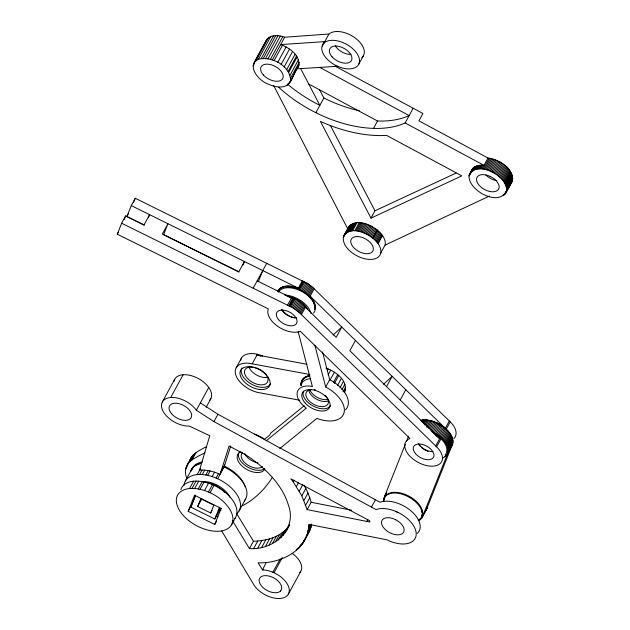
<?xml version="1.0" encoding="UTF-8"?>
<svg xmlns="http://www.w3.org/2000/svg" width="630" height="630" viewBox="0 0 630 630"><rect width="100%" height="100%" fill="white"/><g stroke="black" fill="none" stroke-linecap="round" stroke-linejoin="round"><path stroke-width="0.94" d="M405.318 444.308L384.473 496.684L383.694 499.023L383.67 501.669A20.979 12.12 28.6 0 1 408.728 496.991A20.979 12.12 28.6 0 1 418.635 520.585M442.788 457.9A21.53 12.443 28.6 0 0 447.339 454.104C450.883 443.898 439.921 435.44 431.763 431.637L436.566 422.817C445.229 426.549 457.805 437.22 450.82 447.371M315.102 305.361L314.677 308.606L315.102 305.361L314.401 302.652L310.173 296.171L445.3 428.345L444.323 427.502L443.922 428.235M290.658 80.388C290.107 65.725 271.79 55.905 258.363 59.267C245.716 66.087 259.41 81.294 268.498 84.239A20.506 11.852 28.6 0 0 282.626 86.846C293.107 85.341 293.092 71.458 299.069 64.961C299.455 54.715 289.304 47.722 280.673 44.588L324.796 41.604L324.489 41.911A20.506 11.852 28.6 0 0 322.615 46.148M300.975 385.662C300.226 380.457 304.81 375.874 309.865 375.582M301.376 384.93L301.455 382.315L302.715 379.331M344.704 391.954C348.429 380.425 335.38 371.322 325.852 368.101M263.135 569.898L262.489 569.882L258.127 562.787C280.862 563.755 308.653 550.029 308.802 524.38L387.041 539.831A25.428 14.695 28.6 0 0 415.335 529.373A25.428 14.695 28.6 0 0 376.031 509.583L213.94 421.612L196.347 410.232A20.506 11.852 28.6 0 0 171.399 397.483L170.328 397.554A20.506 11.852 28.6 0 0 164.028 412.855A20.506 11.852 28.6 0 0 189.299 426.069L209.758 435.74L199.553 470.185C206.624 469.563 213.672 471.468 220.075 474.343L229.1 446.016L245.928 454.962L250.787 458.215L259.087 464.562L266.663 471.39A82.026 47.4 28.6 0 1 279.019 485.943L281.445 489.683A82.026 47.4 28.6 0 1 288.209 504.543C297.864 529.491 273.648 550.455 249.448 548.58L232.588 520.884M469.035 175.998C468.358 190.78 499.779 207.577 506.67 190.417C507.347 175.628 475.926 158.839 469.035 175.998L471.035 172.321M505.654 193.371L512.033 181.668C514.883 168.612 499.157 159.54 488.006 158.012L418.911 120.842L422.919 113.495L334.963 66.071M204.994 452.954A147.617 85.302 28.6 0 0 194.276 458.53C186.787 461.814 183.306 470.83 186.842 478.233M343.318 237.313L343.342 240.684L344.642 244.353A20.506 11.852 28.6 0 0 360.903 257.591L362.132 258.024A20.506 11.852 28.6 0 0 380.575 253.701L380.772 252.929A20.506 11.852 28.6 0 0 378.354 244.023C371.991 234.533 350.193 223.114 343.318 237.313L347.996 228.745M452.529 443.685L451.324 446.725M189.685 461.751C190.291 456.852 194.316 453.553 198.285 451.182A147.617 85.302 28.6 0 1 206.38 446.765M314.654 309.393L315.071 307.873M265.655 42.281C267.632 34.17 278.484 34.808 284.673 37.241L329.073 34.004A20.506 11.852 28.6 0 1 354.816 37.713A20.506 11.852 28.6 0 1 361.856 57.598M301.833 544.666L309.606 530.988L311.59 525.262L307.582 532.61M471.169 171.525C472.484 166.021 479.147 164.69 483.998 165.359L405.161 122.945A97.406 56.283 28.6 0 1 377.512 128.433L372.18 128.339A97.406 56.283 28.6 0 1 320.402 114.896L314.685 112.116A97.406 56.283 28.6 0 1 278.673 87.255M236.817 513.615A30.76 17.774 28.6 0 0 217.673 478.745L224.083 466.995L230.793 445.93M289.288 83.451L299.069 64.961M380.677 253.189L385.182 244.85A20.506 11.852 28.6 0 0 382.757 235.943C376.346 226.477 355.005 215.2 347.791 228.989L273.704 85.578M144.357 225.209L126.882 216.578L131.253 205.6L135.261 198.253L308.22 283.894L313.307 287.934L450.222 421.864A20.506 11.852 28.6 0 1 453.805 438.527M133.576 202.474L135.261 198.253M148.593 217.2L149.601 214.665L143.994 224.949L125.653 215.893L121.645 223.24L117.267 234.202L268.341 308.881A20.506 11.852 28.6 0 0 277.673 326.285A20.506 11.852 28.6 0 0 300.376 331.341L409.917 438.488A20.506 11.852 28.6 0 0 410.602 456.915A20.506 11.852 28.6 0 0 437.291 465.263A20.506 11.852 28.6 0 0 436.606 446.843L441.016 438.756L433.621 433.353M243.07 264.891L244.416 261.505L238.809 271.79L162.359 234.029L167.966 223.737L163.595 234.714L239.077 272.034M188.134 511.308L194.52 495.267L221.13 508.418L214.751 524.459L188.134 511.308L192.142 503.961L195.686 495.054M220.445 508.717L214.838 519.01L190.835 507.15L195.513 495.393M197.639 506.551L200.757 498.7L213.791 505.134L210.664 512.985L197.639 506.551L201.844 498.842M214.838 519.01L219.516 507.252M406.397 441.599L408.555 436.18M448.347 451.852L422.943 515.687L421.911 517.899L419.446 520.183L420.336 518.553M421.911 517.899L426.943 508.339L451.741 446.024L450.639 447.237M124.189 219.547L125.653 215.893M258.387 281.579L262.781 270.577L131.253 205.6M277.948 291.249C281.736 283.933 291.958 285.626 298.281 288.178L262.781 270.577M117.267 234.202L118.156 232.564M126.882 216.578L128.662 213.31M253.607 63.512L266.017 40.737M254.859 61.551L267.277 38.776M253.055 65.827L254.433 63.299M256.056 60.48L268.474 37.706M258.363 59.267L270.782 36.493M261.19 58.566L273.609 35.792M263.308 58.409L275.727 35.634M265.577 58.488L277.995 35.713M267.955 58.811L280.366 36.036M270.396 59.378L282.815 36.603M272.262 60.015L284.673 37.241M274.097 60.645L282.508 45.218M277.712 62.378L286.122 46.943M281.106 64.504L289.517 49.077M284.146 66.945L292.556 51.518M286.713 69.607L295.123 54.18M288.115 71.458L296.525 56.031M288.713 72.395L297.124 56.968M290.068 75.191L298.478 59.763M290.721 77.892L299.132 62.464M287.052 85.396L287.989 83.68M288.351 84.263L289.753 81.695M324.001 43.076L328.805 34.256M315.858 112.683L323.867 97.989L319.394 89.444M162.264 402.105L174.683 379.331M170.683 397.53L183.102 374.755M358.565 64.606L363.368 55.794M121.645 223.24L253.166 288.209L266.781 263.23M196.347 410.232L208.766 387.45M206.175 407.24L210.845 398.672M236.195 367.739L241.4 358.186M278.68 289.879L277.877 291.28L279.161 289.264M278.759 289.997L279.72 288.697M279.318 289.43L280.342 288.178M279.94 288.91L281.035 287.705M280.634 288.438L281.799 287.296M281.397 288.028L282.618 286.933M282.216 287.666L283.492 286.634M283.098 287.367L284.429 286.39M186.417 466.436L191.709 456.703M185.984 467.736L192.552 455.624M185.685 469.098L187.015 466.649M189.52 461.971L193.528 454.624M284.028 287.123L285.414 286.209M190.614 461.065L194.623 453.718M285.012 286.941L286.044 286.823L286.445 286.083M191.827 460.247L195.835 452.899M286.044 286.823L287.123 286.76L287.524 286.028M373.535 128.362L377.535 121.015L381.52 121.086A97.406 56.283 28.6 0 0 409.169 115.597L319.78 67.394M213.94 421.612L217.948 414.264L200.356 402.885M287.123 286.76L288.233 286.76L288.635 286.028M288.233 286.76L289.375 286.823L289.776 286.083M289.375 286.823L290.548 286.941L290.95 286.209M185.401 480.895L191.811 469.137M290.548 286.941L291.745 287.123L292.147 286.39M291.745 287.123L292.958 287.367L293.359 286.634M299.856 400.231L260.426 392.931A20.325 11.742 28.6 0 1 256.607 392.128A21.53 12.443 28.6 0 1 235.659 374.551A21.53 12.443 28.6 0 1 248.425 363.219A20.325 11.742 28.6 0 1 252.197 363.825L257.402 354.273L258.702 354.659A21.436 12.387 28.6 0 1 262.568 355.989M288.981 297.218L289.375 296.486C296.706 298.565 303.613 302.928 307.802 309.401M292.958 287.367L294.186 287.666L294.588 286.933M294.186 287.666L295.415 288.028L295.816 287.296M287.438 305.337L291.848 297.258M295.415 288.028L296.651 288.445L297.053 287.705M253.166 288.209L288.674 305.81L293.076 297.722M296.651 288.445L297.888 288.91L302.29 280.822M189.543 488.549C196.607 487.935 203.663 489.833 210.066 492.707A30.76 17.774 28.6 0 1 232.557 515.875A30.76 17.774 28.6 0 1 218.878 531.255C211.397 531.633 204.041 529.436 197.395 526.144A30.76 17.774 28.6 0 1 176.715 503.85A30.76 17.774 28.6 0 1 188.827 488.62L189.543 488.549L193.544 481.202C200.616 480.588 207.664 482.493 214.066 485.36A30.76 17.774 28.6 0 1 234.832 518.498M183.984 485.368A30.76 17.774 28.6 0 1 196.434 474.666L197.151 474.595L200.442 468.555M289.446 306.133L293.848 298.053M298.659 289.241L303.061 281.153M288.674 305.81L289.894 306.33L294.305 298.25M297.888 288.91L299.108 289.43L303.518 281.342M289.894 306.33L294.501 298.376M299.108 289.43L303.715 281.476M192.024 488.415L196.032 481.068M197.151 474.595L199.639 474.453L202.041 470.043M290.099 306.456L291.107 306.897L295.509 298.817M299.313 289.564L300.321 289.997L304.723 281.917M291.107 306.897L292.296 307.511L296.698 299.431M300.321 289.997L301.51 290.619L305.912 282.531M194.686 488.51L198.686 481.162M199.639 474.453L202.293 474.548L204.695 470.145M436.606 446.843L299.691 312.913L293.462 308.18L297.872 300.093M314.945 304.471L314.543 305.211C313 299.045 307.912 294.478 302.676 291.28L307.086 283.193M294.604 308.881L299.006 300.801M303.81 291.981L308.22 283.894M295.706 309.621L300.108 301.542M304.92 292.722L309.322 284.642M198.23 488.951L202.23 481.603M202.293 474.548L205.837 474.988L208.239 470.586M296.769 310.401L301.179 302.321M305.983 293.501L310.393 285.421M200.041 489.305L204.049 481.958M205.837 474.988L207.656 475.343L210.058 470.941M190.835 507.15L191.764 505.433M297.793 311.212L302.195 303.132M307.007 294.312L311.409 286.225M298.77 312.055L303.172 303.967M307.975 295.155L312.385 287.067M299.691 312.913L304.093 304.833M308.905 296.021L313.307 287.934M300.557 313.803L304.959 305.723M309.771 296.903L314.181 288.816M204.537 490.526L208.546 483.178M207.656 475.343L212.145 476.563L214.554 472.161M405.161 122.945L413.17 108.258M343.791 235.817L348.981 226.398M343.515 236.549L349.485 225.8M345.657 233.328L350.067 225.241M301.368 314.709L305.77 306.621M310.574 297.809L310.976 297.077M346.303 232.824L350.713 224.737M347.02 232.368L351.43 224.288M311.322 298.722L311.724 297.99M347.799 231.974L352.202 223.894M348.642 231.635L353.044 223.555M312 299.652L312.401 298.919M349.54 231.352L353.942 223.272M312.614 300.589L313.016 299.856M350.485 231.131L354.895 223.052M208.459 491.998L212.468 484.651M212.145 476.563L216.074 478.036L218.476 473.634M351.493 230.966L355.895 222.886M313.149 301.526L313.551 300.786M220.705 472.319L224.713 464.972M352.532 230.864L356.942 222.784M313.614 302.455L314.016 301.723M210.066 492.707L214.066 485.36M314 303.384L314.401 302.652M314.315 304.306L314.716 303.565M354.745 230.84L359.147 222.76M355.895 230.927L360.305 222.839M314.772 306.96L315.173 306.227M314.764 307.802L315.165 307.062M357.076 231.068L361.486 222.981M314.504 309.385L314.905 308.653M358.281 231.265L362.683 223.185M359.502 231.525L363.904 223.445M360.73 231.848L365.132 223.768M361.959 232.226L366.369 224.138M370.983 218.13L461.829 175.872L386.599 135.395L381.733 135.584A107.659 62.212 28.6 0 1 325.009 123.433L320.418 121.417L370.983 218.13L374.984 210.782L456.033 173.085M363.195 232.659L367.605 224.571M210.664 512.985L212.074 510.418M364.423 233.139L368.834 225.06M365.644 233.675L370.054 225.595M366.849 234.266L371.259 226.178M368.03 234.895L372.44 226.816M369.188 235.573L373.598 227.485M370.322 236.289L374.724 228.202M214.751 524.459L216.531 521.191M371.409 237.037L375.819 228.958M372.464 237.833L376.866 229.745M372.787 238.093L377.197 230.013M373.472 238.652L377.874 230.572M374.425 239.494L378.835 231.415M375.33 240.369L379.74 232.289M376.181 241.258L380.591 233.179M376.968 242.172L381.378 234.092M301.518 381.473L302.282 380.016M301.242 382.245L301.644 381.512M302.321 380.063L303.235 378.693M301.053 383.048L301.455 382.315M302.833 379.425L303.833 378.11M300.943 383.891L301.345 383.158M377.693 243.093L382.103 235.014M303.432 378.843L304.495 377.575M300.919 384.765L301.313 384.032M304.093 378.307L305.235 377.094M378.087 243.652L382.497 235.573M304.833 377.827L306.038 376.669M305.637 377.409L306.912 376.307M306.511 377.047L307.842 376.008M307.44 376.74L308.826 375.764M231.478 524.877L235.478 517.529M239.085 510.914L245.495 499.165M327.309 370.503L328.183 368.897M328.112 374.874L330.734 370.062M279.712 448.654L316.89 418.391A27.862 16.096 28.6 0 0 343.988 412.918A27.862 16.096 28.6 0 0 325.694 387.025L329.703 379.677L322.544 352.044M330.049 380.126L334.388 372.173M355.446 340.436L349.839 350.721L439.693 438.63L437.692 436.976L438.094 436.244M333.372 382.599L337.711 374.637M334.388 383.481L338.727 375.527M337.515 385.489L341.421 378.323M249.448 548.58L253.457 541.233C266.522 540.91 280.948 537.059 288.918 525.916M340.043 387.615L343.515 381.245M253.756 548.344L257.757 540.997M341.893 389.757L344.933 384.182M293.147 481.769L290.871 478.847L369.605 520.695L369.904 522.018L307.133 509.623L301.817 495.786L293.147 481.769L294.037 480.139M257.891 547.872L261.891 540.524M343.011 391.797L345.618 387.017M344.24 392.033L345.539 389.639M261.836 547.147L265.844 539.8M296.391 486.431L298.612 482.344M265.584 546.186L269.585 538.839M469.381 174.447L472.5 168.73M469.2 175.093L470.799 172.155M469.169 175.203L470.767 172.266M471.019 171.817L473.028 168.147M471.618 171.273L473.618 167.604M472.114 170.911L474.288 167.107M473.012 170.344L475.012 166.674M269.112 544.997L273.113 537.65M473.807 169.966L475.808 166.288M299.281 491.109L302.841 484.572M474.666 169.643L476.666 165.966M475.571 169.376L477.579 165.698M272.404 543.572L276.412 536.224M476.54 169.163L478.54 165.493M477.548 169.013L479.556 165.344M478.611 168.927L480.611 165.257M275.452 541.926L279.46 534.579M479.706 168.903L481.706 165.225M301.817 495.786L305.826 488.439L304.132 485.32M278.239 540.06L282.24 532.712M480.832 168.935L482.84 165.265M262.489 569.882L266.207 562.551M280.752 537.988L284.752 530.641M481.997 169.037L488.006 158.012M282.98 535.721L286.981 528.373M483.178 169.194L489.187 158.169M287.815 527.712L289.595 524.443M284.91 533.256L289.65 524.546M286.548 530.617L288.768 526.538M484.391 169.407L490.4 158.39M303.975 500.44L307.983 493.093L305.826 488.439M485.612 169.683L491.62 158.665M486.84 170.021L492.849 158.996M305.747 505.063L309.755 497.716L307.983 493.093M488.077 170.407L494.085 159.39M489.305 170.856L495.314 159.831M490.534 171.352L496.542 160.335M263.12 569.914A20.506 11.852 28.6 0 1 272.806 572.213L280.279 558.975M307.133 509.623L311.141 502.275L309.755 497.716M491.754 171.903L497.763 160.878M221.744 531.051L253.024 583.427A20.506 11.852 28.6 0 0 271.75 597.476A20.506 11.852 28.6 0 0 288.682 593.499L288.957 592.775A20.506 11.852 28.6 0 0 286.729 583.096L286.083 582.144A20.506 11.852 28.6 0 0 274.026 572.749L282.311 557.558M492.951 172.494L498.96 161.477M494.133 173.14L500.141 162.123M495.282 173.825L501.291 162.808M496.401 174.549L502.409 163.532M497.48 175.313L503.488 164.296M498.527 176.116L504.535 165.091M308.708 526.507L309.598 524.869M308.684 526.704L310.015 524.255M308.668 526.9L310.007 524.451M499.519 176.943L505.528 165.918M296.407 550.439L297.297 548.809M308.393 528.696L310.614 524.617M297.714 549.195L298.604 547.557M308.078 530.688L311.637 524.16M386.529 386.615L392.136 376.33L383.528 384.276M500.464 177.794L506.473 166.777M308.046 530.885L311.606 524.357M299.03 547.958L300.494 545.36M299.297 547.675L301.077 544.407M300.439 546.32L301.778 543.871M307.023 534.705L311.149 526.987M301.597 544.974L304.377 539.918M306.385 536.343L310.385 528.995M501.354 178.676L507.363 167.651M302.802 543.21L306.81 535.862M303.794 541.761L309.763 530.641M502.189 179.574L508.197 168.549M502.96 180.479L508.969 169.462M503.669 181.409L509.678 170.383M504.307 182.338L510.316 171.321M504.882 183.275L510.891 172.258M505.378 184.212L511.387 173.187M505.795 185.141L511.804 174.124M506.142 186.063L512.151 175.046M506.41 186.976L512.418 175.951M506.591 187.866L512.599 176.849M506.701 188.74L512.71 177.723M503.425 195.631L504.347 193.93M506.725 189.591L512.733 178.573M504.087 195.135L505.937 191.748M506.67 190.417L512.678 179.4M504.685 194.599L512.544 180.188M505.205 194.008L512.332 180.944M288.327 594.192L300.738 571.434M400.207 400.003L405.815 389.718M371.44 507.119L375.441 499.771L380.04 502.236A25.428 14.695 28.6 0 1 410.815 510.749A25.428 14.695 28.6 0 1 417.233 533.468M366.896 521.388L367.786 519.758M421.935 420.864L422.336 420.131C429.849 419.218 437.346 422.289 443.299 426.691M421.982 421.69L422.856 420.084L426.352 420.084L431.4 420.974L436.566 422.817M422.966 420.745L423.368 420.013M422.675 422.423L423.982 420.021M424.037 420.683L424.439 419.95M423.399 423.226L425.148 420.021M425.148 420.683L425.549 419.95M384.473 496.684L386.702 492.605M424.163 424.092L426.352 420.084M426.297 420.745L426.691 420.013M383.694 499.023L384.584 497.393M424.959 425.022L427.581 420.21M427.471 420.864L427.865 420.131M426.211 425.211L428.833 420.399M426.612 427.069L430.274 420.556M427.904 427.384L431.4 420.974M428.762 428.558L432.731 421.218M433.566 422.368L433.968 421.627M430.054 428.991L433.991 421.785M430.912 430.29L435.283 422.273M436.023 423.352L436.425 422.62M437.236 423.927L437.637 423.187M433.03 432.235L437.834 423.415M438.425 424.541L438.827 423.809M434.283 432.881L439.086 424.061M439.59 425.203L439.992 424.47M435.503 433.574L440.315 424.754M435.921 434.724L435.527 435.456L436.629 436.196L437.031 435.464M440.732 425.904L441.134 425.171M436.7 434.314L441.512 425.494M441.835 426.652L442.236 425.911M437.858 435.094L442.669 426.274M438.984 435.905L443.788 427.093M438.716 437.787L439.118 437.055M440.055 436.755L444.859 427.943M435.684 445.977L440.087 437.897M444.898 429.077L449.3 420.998M441.079 437.637L445.883 428.825M446.26 429.132L450.222 421.864M442.047 438.551L446.851 429.731M442.961 439.48L447.765 430.66M443.811 440.425L448.615 431.613M444.591 441.394L449.395 432.574M445.308 442.362L450.111 433.55M445.945 443.347L450.757 434.527M446.512 444.331L451.316 435.511M447.001 445.308L451.805 436.495M447.41 446.284L452.214 437.464M447.741 447.245L452.545 438.433M447.985 448.198L452.789 439.378M448.143 449.127L452.954 440.315M448.221 450.033L453.025 441.22M448.213 450.915L453.017 442.102M448.119 451.773L452.923 442.953M447.946 452.592L452.757 443.772M447.647 453.348L452.49 444.552M447.339 454.104L452.143 445.292M421.407 518.553L426.943 508.339M512.033 181.668L510.095 184.118M297.707 68.024L298.281 67.166M425.919 510.552L424.1 512.292M333.152 335.002L341.759 327.041L336.152 337.334L304.566 306.456L305.369 307.361M304.219 405.759L270.837 432.936L269.632 435.141L264.529 439.299L263.946 438.866A20.506 11.852 28.6 0 0 254.457 434.149M266.254 440.748L306.29 408.161L305.849 407.846A20.506 11.852 28.6 0 1 297.344 391.962A20.506 11.852 28.6 0 1 311.803 386.379L312.37 386.489L298.187 331.695M385.087 245.101L489.408 196.064M242.463 505.772L248.771 502.078A226.414 130.835 28.6 0 0 272.247 477.493M420.415 420.556L421.344 420.312M420.738 420.407L422.336 420.131M308.432 376.496L309.472 376.323M421.769 420.218L422.856 420.084M193.544 481.202L192.827 481.273A30.76 17.774 28.6 0 0 180.849 489.636M296.761 68.835L337.767 66.284M219.594 508.78L220.579 508.709A18.971 10.962 28.6 0 0 221.524 508.591M307.007 364.274L257.001 355.005L258.3 355.399M252.197 363.825L309.897 374.511M311.141 502.275L351.627 510.245M286.65 295.942L289.375 296.486M289.8 297.478L292.674 298.462L257.174 280.862M274.034 572.733L272.814 572.197M216.074 478.036L217.673 478.745M323.867 97.989L328.419 100.201A97.406 56.283 28.6 0 0 359.273 110.778M395.553 511.316L397.924 512.489M216.177 515.836L217.893 516.687M308.692 83.971L377.535 121.015M217.948 414.264L375.441 499.771M301.51 290.619L302.676 291.28M292.296 307.511L293.462 308.18M236.762 513.82L253.457 541.233M300.644 68.575L319.859 105.336L318.685 104.769A97.406 56.283 28.6 0 1 287.902 84.499M330.348 125.394L374.984 210.782M314.842 345.098L325.694 387.025M496.763 180.613A12.301 7.111 28.6 0 1 485.824 174.975M351.005 54.369A12.301 7.111 28.6 0 1 335.247 45.762M257.898 462.845A12.301 7.111 28.6 0 1 244.708 453.71M262.497 466.539A12.301 7.111 28.6 0 1 261.269 467.397L260.781 467.617A12.301 7.111 28.6 0 1 245.92 463.727A12.301 7.111 28.6 0 1 242.495 452.687M191.512 470.413A29.736 17.183 28.6 0 1 202.529 461.9M224.682 466.176A29.736 17.183 28.6 0 1 245.18 486.856M264.852 469.074A15.38 8.891 28.6 0 1 262.261 471.547L261.655 471.823A15.38 8.891 28.6 0 1 243.078 466.964A15.38 8.891 28.6 0 1 238.794 453.159L239.25 452.757A15.38 8.891 28.6 0 1 240.936 451.812M191.055 470.799A29.736 17.183 28.6 0 1 200.309 463.648M205.128 482.383A18.971 10.962 28.6 0 1 224.792 492.432M264.537 468.673A15.38 8.891 28.6 0 1 263.466 469.342L262.852 469.618A15.38 8.891 28.6 0 1 245.85 465.948A15.38 8.891 28.6 0 1 238.699 452.883M224.083 466.995A30.76 17.774 28.6 0 1 244.093 501.031M190.866 471.264A30.76 17.774 28.6 0 1 201.34 463.152M221.036 510.198A20.506 11.852 28.6 0 1 218.783 510.142M202.38 481.674A20.506 11.852 28.6 0 1 229.95 497.298M421.706 511.442A20.302 11.734 28.6 0 1 421.848 512.316M421.777 514.789A20.302 11.734 28.6 0 1 421.328 516.285M299.809 572.686A20.506 11.852 28.6 0 0 301.093 570.748L301.368 570.016A20.506 11.852 28.6 0 0 299.14 560.338L298.494 559.393A20.506 11.852 28.6 0 0 292.202 553.361M209.443 400.538A20.506 11.852 28.6 0 0 206.073 384.268A20.506 11.852 28.6 0 0 183.818 374.708L182.747 374.779A20.506 11.852 28.6 0 0 173.974 381.567M284.807 295.092A20.506 11.852 28.6 0 1 311.07 313.582M278.413 292.218A20.506 11.852 28.6 0 1 303.258 292.296A20.506 11.852 28.6 0 1 313.527 313.126M329.703 379.677A27.862 16.096 28.6 0 1 345.492 409.791M301.179 385.395A20.506 11.852 28.6 0 1 310.11 378.724M294.824 317.882A12.34 7.127 28.6 0 1 282.216 309.85M328.506 400.845A12.301 7.111 28.6 0 1 316.362 399.097A12.301 7.111 28.6 0 1 308.653 389.773M326.923 397.435A12.301 7.111 28.6 0 1 322.859 406.657A12.301 7.111 28.6 0 1 307.369 398.766A12.301 7.111 28.6 0 1 311.433 389.545M314.157 389.663A12.301 7.111 28.6 0 1 315.606 389.939M325.111 395.238A12.301 7.111 28.6 0 1 326.529 396.876M330.577 405.594A15.38 8.891 28.6 0 1 313.11 406.019A15.38 8.891 28.6 0 1 303.455 391.128M270.616 383.867A16.404 9.481 28.6 0 1 252.535 384.694A16.404 9.481 28.6 0 1 241.392 369.156M241.605 368.566A16.404 9.481 28.6 0 1 241.881 368.014M259.891 369.487A12.813 7.402 28.6 0 1 265.387 384.048A12.813 7.402 28.6 0 1 245.983 376.512A12.813 7.402 28.6 0 1 254.552 367.416M255.315 367.613A12.813 7.402 28.6 0 1 257.631 368.408M258.394 368.739A12.813 7.402 28.6 0 1 259.15 369.101M240.573 360.502A21.53 12.443 28.6 0 1 253.63 353.666A20.325 11.742 28.6 0 1 257.402 354.273M328.498 399.262A12.301 7.111 28.6 0 1 309.858 389.875M259.591 355.785A21.436 12.387 28.6 0 1 260.883 356.226M268.152 377.181A12.813 7.402 28.6 0 1 248.897 367.022M428.077 451.363A12.301 7.111 28.6 0 1 427.337 451.088M426.605 450.773A12.301 7.111 28.6 0 1 425.88 450.434M425.163 450.064A12.301 7.111 28.6 0 1 423.777 449.245M423.116 448.796A12.301 7.111 28.6 0 1 421.281 447.339M420.202 446.292A12.301 7.111 28.6 0 1 418.493 444.079M426.699 508.229A21.255 12.285 28.6 0 1 425.179 511.056M426.959 506.583A21.255 12.285 28.6 0 1 426.872 507.418M447.741 453.372A21.53 12.443 28.6 0 1 444.843 456.356M427.274 506.685A21.255 12.285 28.6 0 1 425.581 510.316M384.198 499.228A20.979 12.12 28.6 0 1 410.327 496.936A20.979 12.12 28.6 0 1 419.029 519.845M441.016 438.756A20.506 11.852 28.6 0 1 445.15 454.852M432.841 451.655A11.277 6.52 28.6 0 1 418.816 444.048M296.517 317.701A11.277 6.52 28.6 0 1 281.61 309.613M324.261 42.824L323.686 43.375A20.506 11.852 28.6 0 0 335.861 65.489C342.051 68.497 350.083 70.749 356.407 66.922A20.506 11.852 28.6 0 0 350.548 46.919A20.506 11.852 28.6 0 0 324.261 42.824M280.531 591.027L280.177 591.349A12.301 7.111 28.6 0 1 267.742 590.814A12.301 7.111 28.6 0 1 259.119 580.884L259.103 580.372A12.301 7.111 28.6 0 1 273.113 577.584A12.301 7.111 28.6 0 1 280.531 591.027M356.336 236.565L355.714 236.628A12.301 7.111 28.6 0 0 351.603 244.66L351.91 245.227A12.301 7.111 28.6 0 0 359.163 251.646L359.887 251.992A12.301 7.111 28.6 0 0 366.432 253.693L367.101 253.709A12.301 7.111 28.6 0 0 373.212 247.519A12.301 7.111 28.6 0 0 363.478 237.935L362.738 237.644A12.301 7.111 28.6 0 0 356.336 236.565M260.088 389.513L259.15 389.411A16.404 9.481 28.6 0 1 240.274 375.401A16.404 9.481 28.6 0 1 252.874 367.235L253.858 367.479A16.404 9.481 28.6 0 1 269.821 380.882A16.404 9.481 28.6 0 1 260.088 389.513M490.093 176.376L489.36 176.053A12.301 7.111 28.6 0 0 477.28 182.495A12.301 7.111 28.6 0 0 496.503 191.047A12.301 7.111 28.6 0 0 490.093 176.376M395.766 519.789L395.041 519.435A12.301 7.111 28.6 0 0 381.993 524.995A12.301 7.111 28.6 0 0 400.964 534.319A12.301 7.111 28.6 0 0 395.766 519.789M332.049 56.794A12.301 7.111 28.6 0 0 351.335 60.716A12.301 7.111 28.6 0 0 338.586 46.344A12.301 7.111 28.6 0 0 332.049 56.794M263.427 75.025A12.301 7.111 28.6 0 0 282.649 78.703A12.301 7.111 28.6 0 0 269.648 64.394A12.301 7.111 28.6 0 0 263.427 75.025M171.549 413.729A12.301 7.111 28.6 0 0 190.921 418.036A12.301 7.111 28.6 0 0 178.573 403.562A12.301 7.111 28.6 0 0 171.549 413.729M305.345 403.208A15.38 8.891 28.6 0 0 329.372 407.799A15.38 8.891 28.6 0 0 313.11 389.907A15.38 8.891 28.6 0 0 305.345 403.208M415.532 453.663A11.277 6.52 28.6 0 0 433.298 457.616A11.277 6.52 28.6 0 0 421.99 444.347A11.277 6.52 28.6 0 0 415.532 453.663M278.618 319.741A11.277 6.52 28.6 0 0 296.384 323.694A11.277 6.52 28.6 0 0 285.067 310.425A11.277 6.52 28.6 0 0 278.618 319.741"/></g></svg>
